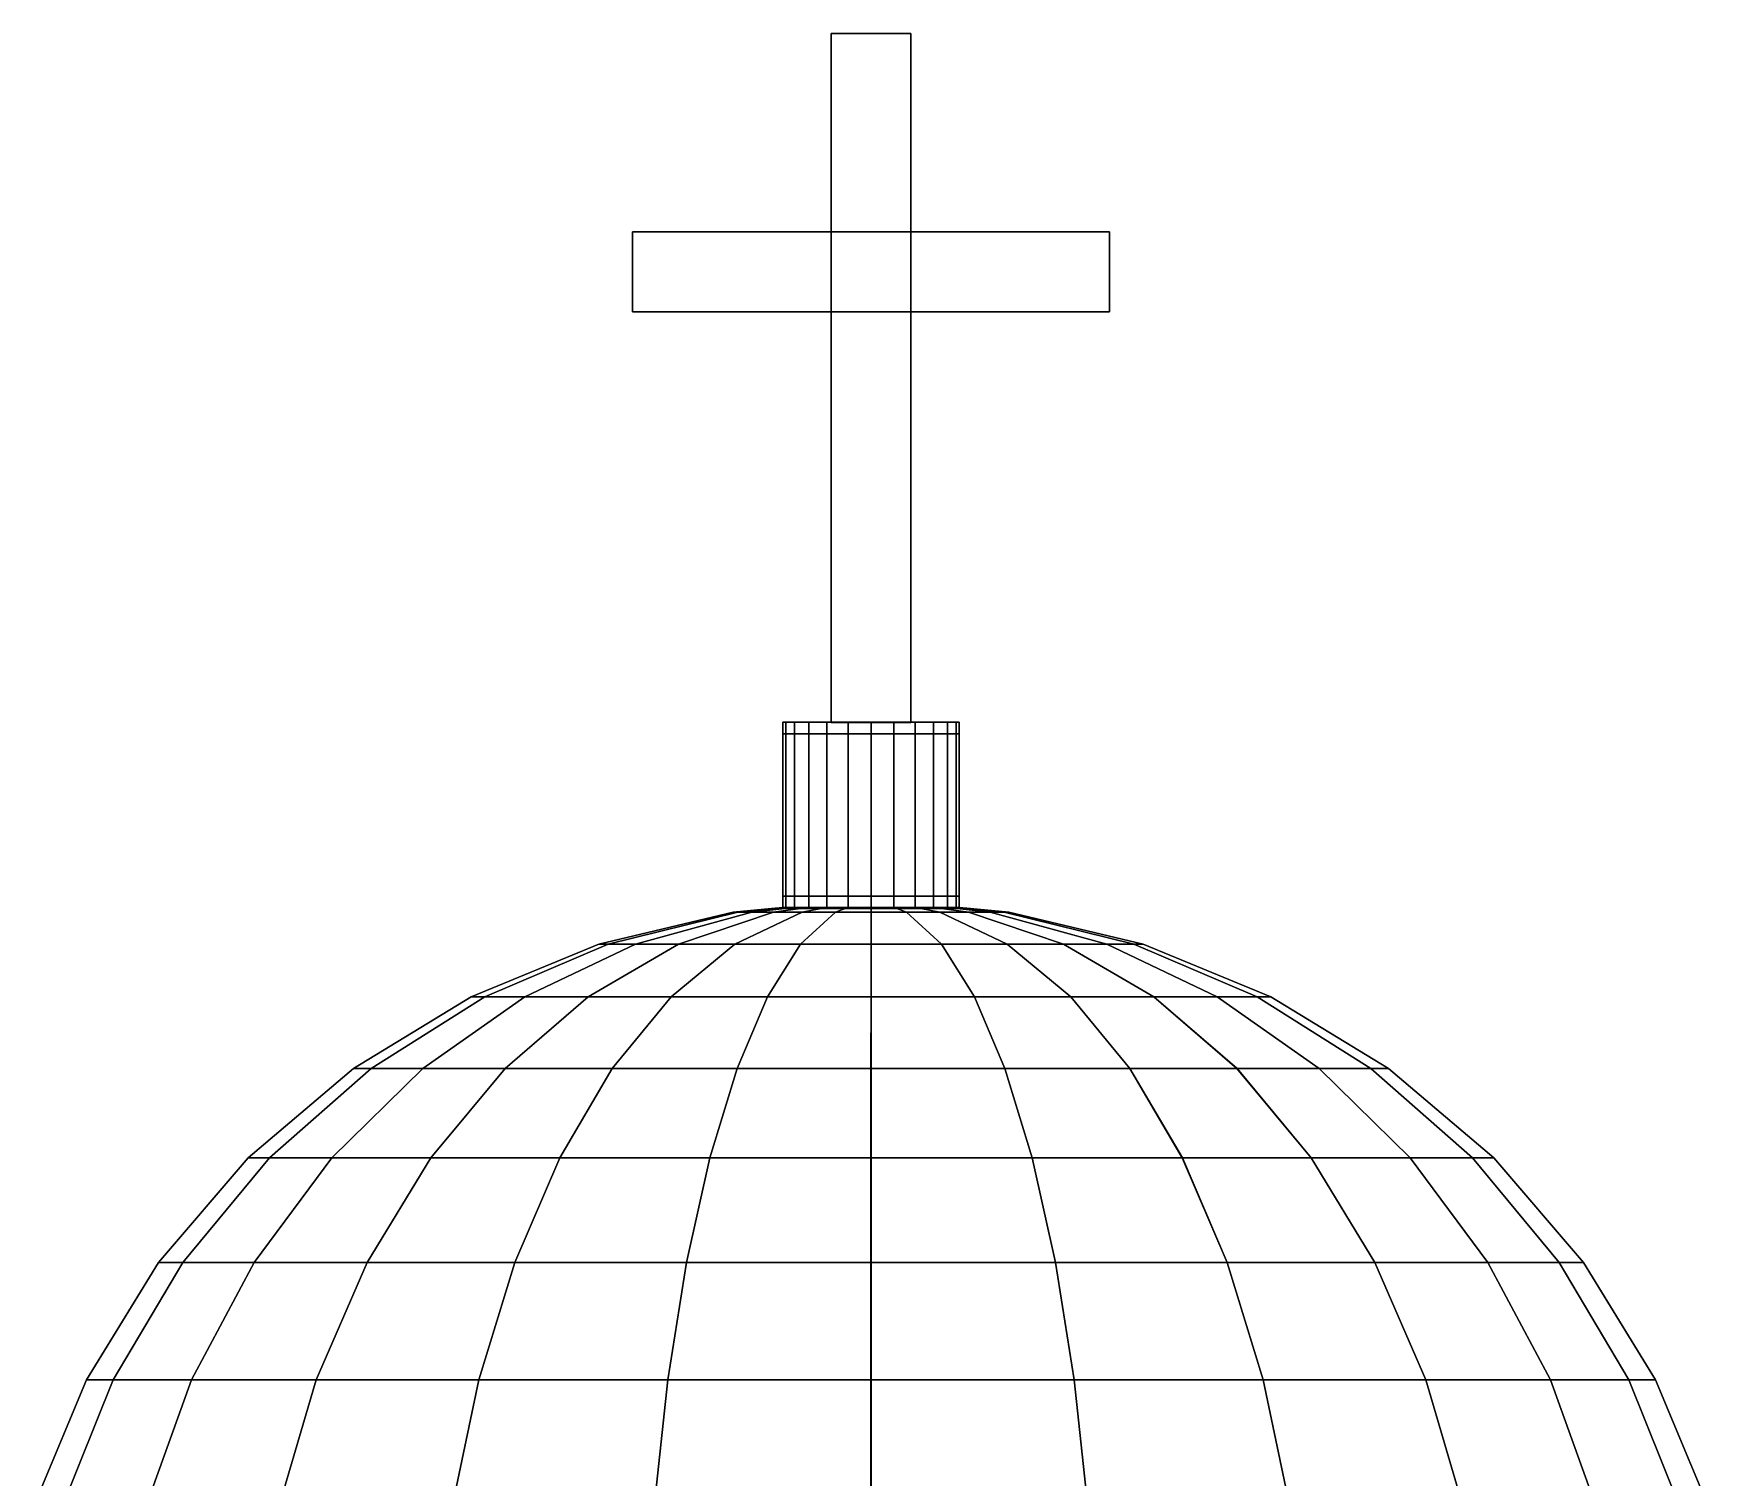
# Model space of a CAD drawing. Header units: metres. Extents: x -14.1 to 14.1, y -13.2 to 13.2.
# Drawn here: x -11.317 to -8, y 10.354 to 13.215 of the extents above; entities that cross this region are included whole.
import ezdxf

# ---------------------------------------------------------------- set-up
doc = ezdxf.new("R2010")
doc.units = ezdxf.units.M

msp = doc.modelspace()

# ---------------------------------------------------------------- linework, layer by layer
at = {"layer": 'cross', "color": 2}
for points in [[(-9.57928, 12.8215, 15.569), (-9.57928, 13.2146, 15.569), (-9.73766, 13.2146, 15.569), (-9.73766, 12.8215, 15.569)], [(-9.57928, 13.2146, 15.569), (-9.57928, 13.2146, 15.4106), (-9.73766, 13.2146, 15.4106), (-9.73766, 13.2146, 15.569)], [(-9.73766, 12.8215, 15.4106), (-9.73766, 13.2146, 15.4106), (-9.57928, 13.2146, 15.4106), (-9.57928, 12.8215, 15.4106)], [(-9.73766, 12.8215, 15.569), (-9.73766, 13.2146, 15.569), (-9.73766, 13.2146, 15.4106), (-9.73766, 12.8215, 15.4106)], [(-9.57928, 12.8215, 15.4106), (-9.57928, 13.2146, 15.4106), (-9.57928, 13.2146, 15.569), (-9.57928, 12.8215, 15.569)], [(-9.73766, 12.8215, 15.4106), (-10.1307, 12.8215, 15.4106), (-10.1307, 12.8215, 15.569), (-9.73766, 12.8215, 15.569)], [(-9.73766, 12.8215, 15.569), (-10.1307, 12.8215, 15.569), (-10.1307, 12.6631, 15.569), (-9.73766, 12.6631, 15.569)], [(-9.73766, 12.6631, 15.4106), (-10.1307, 12.6631, 15.4106), (-10.1307, 12.8215, 15.4106), (-9.73766, 12.8215, 15.4106)], [(-10.1307, 12.6631, 15.569), (-10.1307, 12.8215, 15.569), (-10.1307, 12.8215, 15.4106), (-10.1307, 12.6631, 15.4106)], [(-9.57928, 12.6631, 15.569), (-9.57928, 12.8215, 15.569), (-9.73766, 12.8215, 15.569), (-9.73766, 12.6631, 15.569)], [(-9.73766, 12.6631, 15.4106), (-9.73766, 12.8215, 15.4106), (-9.57928, 12.8215, 15.4106), (-9.57928, 12.6631, 15.4106)], [(-9.57928, 12.6631, 15.569), (-9.18621, 12.6631, 15.569), (-9.18621, 12.8215, 15.569), (-9.57928, 12.8215, 15.569)], [(-9.57928, 12.8215, 15.569), (-9.18621, 12.8215, 15.569), (-9.18621, 12.8215, 15.4106), (-9.57928, 12.8215, 15.4106)], [(-9.57928, 12.8215, 15.4106), (-9.18621, 12.8215, 15.4106), (-9.18621, 12.6631, 15.4106), (-9.57928, 12.6631, 15.4106)], [(-9.18621, 12.6631, 15.4106), (-9.18621, 12.8215, 15.4106), (-9.18621, 12.8215, 15.569), (-9.18621, 12.6631, 15.569)], [(-9.73766, 12.6631, 15.569), (-10.1307, 12.6631, 15.569), (-10.1307, 12.6631, 15.4106), (-9.73766, 12.6631, 15.4106)], [(-9.73766, 11.8498, 15.4106), (-9.73766, 11.8498, 15.569), (-9.73766, 12.6631, 15.569), (-9.73766, 12.6631, 15.4106)], [(-9.73766, 11.8498, 15.569), (-9.57928, 11.8498, 15.569), (-9.57928, 12.6631, 15.569), (-9.73766, 12.6631, 15.569)], [(-9.57928, 11.8498, 15.4106), (-9.73766, 11.8498, 15.4106), (-9.73766, 12.6631, 15.4106), (-9.57928, 12.6631, 15.4106)], [(-9.57928, 11.8498, 15.569), (-9.57928, 11.8498, 15.4106), (-9.57928, 12.6631, 15.4106), (-9.57928, 12.6631, 15.569)], [(-9.57928, 12.6631, 15.4106), (-9.18621, 12.6631, 15.4106), (-9.18621, 12.6631, 15.569), (-9.57928, 12.6631, 15.569)], [(-9.73766, 11.8498, 15.4106), (-9.57928, 11.8498, 15.4106), (-9.57928, 11.8498, 15.569), (-9.73766, 11.8498, 15.569)]]:
    msp.add_3dface(points, dxfattribs=at)
at = {"layer": 'towertop', "color": 32}
for points in [[(-9.83309, 11.85, 15.4898), (-9.82714, 11.85, 15.535), (-9.80535, 11.85, 15.5291), (-9.81054, 11.85, 15.4898)], [(-9.82714, 11.85, 15.4446), (-9.83309, 11.85, 15.4898), (-9.81054, 11.85, 15.4898), (-9.80536, 11.85, 15.4504)], [(-9.82714, 11.8274, 15.4446), (-9.83309, 11.8274, 15.4898), (-9.83309, 11.85, 15.4898), (-9.82714, 11.85, 15.4446)], [(-9.83309, 11.8274, 15.4898), (-9.82714, 11.8274, 15.535), (-9.82714, 11.85, 15.535), (-9.83309, 11.85, 15.4898)], [(-9.82714, 11.85, 15.535), (-9.80969, 11.85, 15.5771), (-9.79016, 11.85, 15.5658), (-9.80535, 11.85, 15.5291)], [(-9.8097, 11.85, 15.4025), (-9.82714, 11.85, 15.4446), (-9.80536, 11.85, 15.4504), (-9.79016, 11.85, 15.4138)], [(-9.8097, 11.8274, 15.4025), (-9.82714, 11.8274, 15.4446), (-9.82714, 11.85, 15.4446), (-9.8097, 11.85, 15.4025)], [(-9.82714, 11.8274, 15.535), (-9.80969, 11.8274, 15.5771), (-9.80969, 11.85, 15.5771), (-9.82714, 11.85, 15.535)], [(-9.80535, 11.85, 15.5291), (-9.65847, 11.85, 15.4898), (-9.81054, 11.85, 15.4898)], [(-9.81054, 11.85, 15.4898), (-9.65847, 11.85, 15.4898), (-9.80536, 11.85, 15.4504)], [(-9.78195, 11.85, 15.3663), (-9.8097, 11.85, 15.4025), (-9.79016, 11.85, 15.4138), (-9.766, 11.85, 15.3823)], [(-9.78195, 11.8274, 15.3663), (-9.8097, 11.8274, 15.4025), (-9.8097, 11.85, 15.4025), (-9.78195, 11.85, 15.3663)], [(-9.80969, 11.8274, 15.5771), (-9.78194, 11.8274, 15.6133), (-9.78194, 11.85, 15.6133), (-9.80969, 11.85, 15.5771)], [(-9.80969, 11.85, 15.5771), (-9.78194, 11.85, 15.6133), (-9.76599, 11.85, 15.5973), (-9.79016, 11.85, 15.5658)], [(-9.80536, 11.85, 15.4504), (-9.65847, 11.85, 15.4898), (-9.79016, 11.85, 15.4138)], [(-9.79016, 11.85, 15.5658), (-9.65847, 11.85, 15.4898), (-9.80535, 11.85, 15.5291)], [(-9.76599, 11.85, 15.5973), (-9.65847, 11.85, 15.4898), (-9.79016, 11.85, 15.5658)], [(-9.79016, 11.85, 15.4138), (-9.65847, 11.85, 15.4898), (-9.766, 11.85, 15.3823)], [(-9.74578, 11.85, 15.3386), (-9.78195, 11.85, 15.3663), (-9.766, 11.85, 15.3823), (-9.73451, 11.85, 15.3581)], [(-9.74578, 11.8274, 15.3386), (-9.78195, 11.8274, 15.3663), (-9.78195, 11.85, 15.3663), (-9.74578, 11.85, 15.3386)], [(-9.78194, 11.8274, 15.6133), (-9.74578, 11.8274, 15.641), (-9.74578, 11.85, 15.641), (-9.78194, 11.85, 15.6133)], [(-9.78194, 11.85, 15.6133), (-9.74578, 11.85, 15.641), (-9.7345, 11.85, 15.6215), (-9.76599, 11.85, 15.5973)], [(-9.766, 11.85, 15.3823), (-9.65847, 11.85, 15.4898), (-9.73451, 11.85, 15.3581)], [(-9.7345, 11.85, 15.6215), (-9.65847, 11.85, 15.4898), (-9.76599, 11.85, 15.5973)], [(-9.70367, 11.8274, 15.3211), (-9.74578, 11.8274, 15.3386), (-9.74578, 11.85, 15.3386), (-9.70367, 11.85, 15.3211)], [(-9.70367, 11.85, 15.3211), (-9.74578, 11.85, 15.3386), (-9.73451, 11.85, 15.3581), (-9.69783, 11.85, 15.3429)], [(-9.74578, 11.8274, 15.641), (-9.70366, 11.8274, 15.6585), (-9.70366, 11.85, 15.6585), (-9.74578, 11.85, 15.641)], [(-9.74578, 11.85, 15.641), (-9.70366, 11.85, 15.6585), (-9.69782, 11.85, 15.6367), (-9.7345, 11.85, 15.6215)], [(-9.73451, 11.85, 15.3581), (-9.65847, 11.85, 15.4898), (-9.69783, 11.85, 15.3429)], [(-9.69782, 11.85, 15.6367), (-9.65847, 11.85, 15.4898), (-9.7345, 11.85, 15.6215)], [(-9.65847, 11.85, 15.3152), (-9.70367, 11.85, 15.3211), (-9.69783, 11.85, 15.3429), (-9.65847, 11.85, 15.3377)], [(-9.65847, 11.8274, 15.3152), (-9.70367, 11.8274, 15.3211), (-9.70367, 11.85, 15.3211), (-9.65847, 11.85, 15.3152)], [(-9.70366, 11.8274, 15.6585), (-9.65847, 11.8274, 15.6644), (-9.65847, 11.85, 15.6644), (-9.70366, 11.85, 15.6585)], [(-9.70366, 11.85, 15.6585), (-9.65847, 11.85, 15.6644), (-9.65847, 11.85, 15.6419), (-9.69782, 11.85, 15.6367)], [(-9.69783, 11.85, 15.3429), (-9.65847, 11.85, 15.4898), (-9.65847, 11.85, 15.3377)], [(-9.65847, 11.85, 15.6419), (-9.65847, 11.85, 15.4898), (-9.69782, 11.85, 15.6367)], [(-9.61328, 11.8274, 15.3211), (-9.65847, 11.8274, 15.3152), (-9.65847, 11.85, 15.3152), (-9.61328, 11.85, 15.3211)], [(-9.61328, 11.85, 15.3211), (-9.65847, 11.85, 15.3152), (-9.65847, 11.85, 15.3377), (-9.61912, 11.85, 15.3429)], [(-9.65847, 11.85, 15.3377), (-9.65847, 11.85, 15.4898), (-9.61912, 11.85, 15.3429)], [(-9.61912, 11.85, 15.3429), (-9.65847, 11.85, 15.4898), (-9.58244, 11.85, 15.3581)], [(-9.55094, 11.85, 15.5973), (-9.65847, 11.85, 15.4898), (-9.58243, 11.85, 15.6215)], [(-9.52678, 11.85, 15.5658), (-9.65847, 11.85, 15.4898), (-9.55094, 11.85, 15.5973)], [(-9.51159, 11.85, 15.5291), (-9.65847, 11.85, 15.4898), (-9.52678, 11.85, 15.5658)], [(-9.5064, 11.85, 15.4898), (-9.65847, 11.85, 15.4898), (-9.51159, 11.85, 15.5291)], [(-9.51159, 11.85, 15.4504), (-9.65847, 11.85, 15.4898), (-9.5064, 11.85, 15.4898)], [(-9.52678, 11.85, 15.4137), (-9.65847, 11.85, 15.4898), (-9.51159, 11.85, 15.4504)], [(-9.55095, 11.85, 15.3823), (-9.65847, 11.85, 15.4898), (-9.52678, 11.85, 15.4137)], [(-9.65847, 11.8274, 15.6644), (-9.61327, 11.8274, 15.6585), (-9.61327, 11.85, 15.6585), (-9.65847, 11.85, 15.6644)], [(-9.65847, 11.85, 15.6644), (-9.61327, 11.85, 15.6585), (-9.61911, 11.85, 15.6367), (-9.65847, 11.85, 15.6419)], [(-9.61911, 11.85, 15.6367), (-9.65847, 11.85, 15.4898), (-9.65847, 11.85, 15.6419)], [(-9.58243, 11.85, 15.6215), (-9.65847, 11.85, 15.4898), (-9.61911, 11.85, 15.6367)], [(-9.58244, 11.85, 15.3581), (-9.65847, 11.85, 15.4898), (-9.55095, 11.85, 15.3823)], [(-9.57116, 11.85, 15.3386), (-9.61328, 11.85, 15.3211), (-9.61912, 11.85, 15.3429), (-9.58244, 11.85, 15.3581)], [(-9.61327, 11.85, 15.6585), (-9.57116, 11.85, 15.641), (-9.58243, 11.85, 15.6215), (-9.61911, 11.85, 15.6367)], [(-9.57116, 11.8274, 15.3386), (-9.61328, 11.8274, 15.3211), (-9.61328, 11.85, 15.3211), (-9.57116, 11.85, 15.3386)], [(-9.61327, 11.8274, 15.6585), (-9.57116, 11.8274, 15.641), (-9.57116, 11.85, 15.641), (-9.61327, 11.85, 15.6585)], [(-9.535, 11.85, 15.3663), (-9.57116, 11.85, 15.3386), (-9.58244, 11.85, 15.3581), (-9.55095, 11.85, 15.3823)], [(-9.57116, 11.85, 15.641), (-9.53499, 11.85, 15.6133), (-9.55094, 11.85, 15.5973), (-9.58243, 11.85, 15.6215)], [(-9.57116, 11.8274, 15.641), (-9.53499, 11.8274, 15.6133), (-9.53499, 11.85, 15.6133), (-9.57116, 11.85, 15.641)], [(-9.535, 11.8274, 15.3663), (-9.57116, 11.8274, 15.3386), (-9.57116, 11.85, 15.3386), (-9.535, 11.85, 15.3663)], [(-9.50725, 11.85, 15.4025), (-9.535, 11.85, 15.3663), (-9.55095, 11.85, 15.3823), (-9.52678, 11.85, 15.4137)], [(-9.53499, 11.85, 15.6133), (-9.50724, 11.85, 15.5771), (-9.52678, 11.85, 15.5658), (-9.55094, 11.85, 15.5973)], [(-9.50725, 11.8274, 15.4025), (-9.535, 11.8274, 15.3663), (-9.535, 11.85, 15.3663), (-9.50725, 11.85, 15.4025)], [(-9.53499, 11.8274, 15.6133), (-9.50724, 11.8274, 15.5771), (-9.50724, 11.85, 15.5771), (-9.53499, 11.85, 15.6133)], [(-9.4898, 11.85, 15.4446), (-9.50725, 11.85, 15.4025), (-9.52678, 11.85, 15.4137), (-9.51159, 11.85, 15.4504)], [(-9.50724, 11.85, 15.5771), (-9.4898, 11.85, 15.535), (-9.51159, 11.85, 15.5291), (-9.52678, 11.85, 15.5658)], [(-9.48385, 11.85, 15.4898), (-9.4898, 11.85, 15.4446), (-9.51159, 11.85, 15.4504), (-9.5064, 11.85, 15.4898)], [(-9.4898, 11.85, 15.535), (-9.48385, 11.85, 15.4898), (-9.5064, 11.85, 15.4898), (-9.51159, 11.85, 15.5291)], [(-9.4898, 11.8274, 15.4446), (-9.50725, 11.8274, 15.4025), (-9.50725, 11.85, 15.4025), (-9.4898, 11.85, 15.4446)], [(-9.50724, 11.8274, 15.5771), (-9.4898, 11.8274, 15.535), (-9.4898, 11.85, 15.535), (-9.50724, 11.85, 15.5771)], [(-9.48385, 11.8274, 15.4898), (-9.4898, 11.8274, 15.4446), (-9.4898, 11.85, 15.4446), (-9.48385, 11.85, 15.4898)], [(-9.4898, 11.8274, 15.535), (-9.48385, 11.8274, 15.4898), (-9.48385, 11.85, 15.4898), (-9.4898, 11.85, 15.535)], [(-9.83309, 11.5055, 15.4898), (-9.83309, 11.8274, 15.4898), (-9.82714, 11.8274, 15.4446), (-9.82714, 11.5055, 15.4446)], [(-9.82714, 11.5055, 15.535), (-9.82714, 11.8274, 15.535), (-9.83309, 11.8274, 15.4898), (-9.83309, 11.5055, 15.4898)], [(-9.82714, 11.5055, 15.4446), (-9.82714, 11.8274, 15.4446), (-9.8097, 11.8274, 15.4025), (-9.8097, 11.5055, 15.4025)], [(-9.80969, 11.5055, 15.5771), (-9.80969, 11.8274, 15.5771), (-9.82714, 11.8274, 15.535), (-9.82714, 11.5055, 15.535)], [(-9.8097, 11.5055, 15.4025), (-9.8097, 11.8274, 15.4025), (-9.78195, 11.8274, 15.3663), (-9.78195, 11.5055, 15.3663)], [(-9.78194, 11.5055, 15.6133), (-9.78194, 11.8274, 15.6133), (-9.80969, 11.8274, 15.5771), (-9.80969, 11.5055, 15.5771)], [(-9.78195, 11.5055, 15.3663), (-9.78195, 11.8274, 15.3663), (-9.74578, 11.8274, 15.3386), (-9.74578, 11.5055, 15.3386)], [(-9.74578, 11.5055, 15.641), (-9.74578, 11.8274, 15.641), (-9.78194, 11.8274, 15.6133), (-9.78194, 11.5055, 15.6133)], [(-9.74578, 11.5055, 15.3386), (-9.74578, 11.8274, 15.3386), (-9.70367, 11.8274, 15.3211), (-9.70367, 11.5055, 15.3211)], [(-9.70366, 11.5055, 15.6585), (-9.70366, 11.8274, 15.6585), (-9.74578, 11.8274, 15.641), (-9.74578, 11.5055, 15.641)], [(-9.70367, 11.5055, 15.3211), (-9.70367, 11.8274, 15.3211), (-9.65847, 11.8274, 15.3152), (-9.65847, 11.5055, 15.3152)], [(-9.65847, 11.5055, 15.6644), (-9.65847, 11.8274, 15.6644), (-9.70366, 11.8274, 15.6585), (-9.70366, 11.5055, 15.6585)], [(-9.65847, 11.5055, 15.3152), (-9.65847, 11.8274, 15.3152), (-9.61328, 11.8274, 15.3211), (-9.61328, 11.5055, 15.3211)], [(-9.61327, 11.5055, 15.6585), (-9.61327, 11.8274, 15.6585), (-9.65847, 11.8274, 15.6644), (-9.65847, 11.5055, 15.6644)], [(-9.61328, 11.5055, 15.3211), (-9.61328, 11.8274, 15.3211), (-9.57116, 11.8274, 15.3386), (-9.57116, 11.5055, 15.3386)], [(-9.57116, 11.5055, 15.641), (-9.57116, 11.8274, 15.641), (-9.61327, 11.8274, 15.6585), (-9.61327, 11.5055, 15.6585)], [(-9.53499, 11.5055, 15.6133), (-9.53499, 11.8274, 15.6133), (-9.57116, 11.8274, 15.641), (-9.57116, 11.5055, 15.641)], [(-9.57116, 11.5055, 15.3386), (-9.57116, 11.8274, 15.3386), (-9.535, 11.8274, 15.3663), (-9.535, 11.5055, 15.3663)], [(-9.535, 11.5055, 15.3663), (-9.535, 11.8274, 15.3663), (-9.50725, 11.8274, 15.4025), (-9.50725, 11.5055, 15.4025)], [(-9.50724, 11.5055, 15.5771), (-9.50724, 11.8274, 15.5771), (-9.53499, 11.8274, 15.6133), (-9.53499, 11.5055, 15.6133)], [(-9.50725, 11.5055, 15.4025), (-9.50725, 11.8274, 15.4025), (-9.4898, 11.8274, 15.4446), (-9.4898, 11.5055, 15.4446)], [(-9.4898, 11.5055, 15.535), (-9.4898, 11.8274, 15.535), (-9.50724, 11.8274, 15.5771), (-9.50724, 11.5055, 15.5771)], [(-9.4898, 11.5055, 15.4446), (-9.4898, 11.8274, 15.4446), (-9.48385, 11.8274, 15.4898), (-9.48385, 11.5055, 15.4898)], [(-9.48385, 11.5055, 15.4898), (-9.48385, 11.8274, 15.4898), (-9.4898, 11.8274, 15.535), (-9.4898, 11.5055, 15.535)], [(-9.93132, 11.4741, 15.4898), (-9.85555, 11.4809, 15.4898), (-9.84884, 11.4809, 15.4388), (-9.92202, 11.4741, 15.4192)], [(-9.92202, 11.4741, 15.5604), (-9.84884, 11.4809, 15.5408), (-9.85555, 11.4809, 15.4898), (-9.93132, 11.4741, 15.4898)], [(-9.92202, 11.4741, 15.4192), (-9.84884, 11.4809, 15.4388), (-9.82915, 11.4809, 15.3912), (-9.89477, 11.4741, 15.3534)], [(-9.89476, 11.4741, 15.6262), (-9.82915, 11.4809, 15.5883), (-9.84884, 11.4809, 15.5408), (-9.92202, 11.4741, 15.5604)], [(-9.89477, 11.4741, 15.3534), (-9.82915, 11.4809, 15.3912), (-9.79783, 11.4809, 15.3504), (-9.85141, 11.4741, 15.2969)], [(-9.8514, 11.4741, 15.6827), (-9.79783, 11.4809, 15.6291), (-9.82915, 11.4809, 15.5883), (-9.89476, 11.4741, 15.6262)], [(-9.84884, 11.4809, 15.4388), (-9.85555, 11.4809, 15.4898), (-9.83309, 11.4829, 15.4898), (-9.82714, 11.4829, 15.4446)], [(-9.85555, 11.4809, 15.4898), (-9.84884, 11.4809, 15.5408), (-9.82714, 11.4829, 15.535), (-9.83309, 11.4829, 15.4898)], [(-9.85141, 11.4741, 15.2969), (-9.79783, 11.4809, 15.3504), (-9.75702, 11.4809, 15.3191), (-9.7949, 11.4741, 15.2535)], [(-9.79489, 11.4741, 15.7261), (-9.75701, 11.4809, 15.6605), (-9.79783, 11.4809, 15.6291), (-9.8514, 11.4741, 15.6827)], [(-9.82915, 11.4809, 15.3912), (-9.84884, 11.4809, 15.4388), (-9.82714, 11.4829, 15.4446), (-9.8097, 11.4829, 15.4025)], [(-9.84884, 11.4809, 15.5408), (-9.82915, 11.4809, 15.5883), (-9.80969, 11.4829, 15.5771), (-9.82714, 11.4829, 15.535)], [(-9.82714, 11.4829, 15.4446), (-9.83309, 11.4829, 15.4898), (-9.83309, 11.5055, 15.4898), (-9.82714, 11.5055, 15.4446)], [(-9.83309, 11.4829, 15.4898), (-9.82714, 11.4829, 15.535), (-9.82714, 11.5055, 15.535), (-9.83309, 11.5055, 15.4898)], [(-9.82915, 11.4809, 15.5883), (-9.79783, 11.4809, 15.6291), (-9.78194, 11.4829, 15.6133), (-9.80969, 11.4829, 15.5771)], [(-9.79783, 11.4809, 15.3504), (-9.82915, 11.4809, 15.3912), (-9.8097, 11.4829, 15.4025), (-9.78195, 11.4829, 15.3663)], [(-9.8097, 11.4829, 15.4025), (-9.82714, 11.4829, 15.4446), (-9.82714, 11.5055, 15.4446), (-9.8097, 11.5055, 15.4025)], [(-9.82714, 11.4829, 15.535), (-9.80969, 11.4829, 15.5771), (-9.80969, 11.5055, 15.5771), (-9.82714, 11.5055, 15.535)], [(-9.78195, 11.4829, 15.3663), (-9.8097, 11.4829, 15.4025), (-9.8097, 11.5055, 15.4025), (-9.78195, 11.5055, 15.3663)], [(-9.80969, 11.4829, 15.5771), (-9.78194, 11.4829, 15.6133), (-9.78194, 11.5055, 15.6133), (-9.80969, 11.5055, 15.5771)], [(-9.75702, 11.4809, 15.3191), (-9.79783, 11.4809, 15.3504), (-9.78195, 11.4829, 15.3663), (-9.74578, 11.4829, 15.3386)], [(-9.79783, 11.4809, 15.6291), (-9.75701, 11.4809, 15.6605), (-9.74578, 11.4829, 15.641), (-9.78194, 11.4829, 15.6133)], [(-9.7949, 11.4741, 15.2535), (-9.75702, 11.4809, 15.3191), (-9.70948, 11.4809, 15.2994), (-9.7291, 11.4741, 15.2262)], [(-9.72908, 11.4741, 15.7533), (-9.70947, 11.4809, 15.6802), (-9.75701, 11.4809, 15.6605), (-9.79489, 11.4741, 15.7261)], [(-9.74578, 11.4829, 15.3386), (-9.78195, 11.4829, 15.3663), (-9.78195, 11.5055, 15.3663), (-9.74578, 11.5055, 15.3386)], [(-9.78194, 11.4829, 15.6133), (-9.74578, 11.4829, 15.641), (-9.74578, 11.5055, 15.641), (-9.78194, 11.5055, 15.6133)], [(-9.70948, 11.4809, 15.2994), (-9.75702, 11.4809, 15.3191), (-9.74578, 11.4829, 15.3386), (-9.70367, 11.4829, 15.3211)], [(-9.75701, 11.4809, 15.6605), (-9.70947, 11.4809, 15.6802), (-9.70366, 11.4829, 15.6585), (-9.74578, 11.4829, 15.641)], [(-9.70367, 11.4829, 15.3211), (-9.74578, 11.4829, 15.3386), (-9.74578, 11.5055, 15.3386), (-9.70367, 11.5055, 15.3211)], [(-9.74578, 11.4829, 15.641), (-9.70366, 11.4829, 15.6585), (-9.70366, 11.5055, 15.6585), (-9.74578, 11.5055, 15.641)], [(-9.7291, 11.4741, 15.2262), (-9.70948, 11.4809, 15.2994), (-9.65848, 11.4809, 15.2927), (-9.65848, 11.4741, 15.2169)], [(-9.65846, 11.4741, 15.7626), (-9.65846, 11.4809, 15.6869), (-9.70947, 11.4809, 15.6802), (-9.72908, 11.4741, 15.7533)], [(-9.65848, 11.4809, 15.2927), (-9.70948, 11.4809, 15.2994), (-9.70367, 11.4829, 15.3211), (-9.65847, 11.4829, 15.3152)], [(-9.70947, 11.4809, 15.6802), (-9.65846, 11.4809, 15.6869), (-9.65847, 11.4829, 15.6644), (-9.70366, 11.4829, 15.6585)], [(-9.65847, 11.4829, 15.3152), (-9.70367, 11.4829, 15.3211), (-9.70367, 11.5055, 15.3211), (-9.65847, 11.5055, 15.3152)], [(-9.70366, 11.4829, 15.6585), (-9.65847, 11.4829, 15.6644), (-9.65847, 11.5055, 15.6644), (-9.70366, 11.5055, 15.6585)], [(-9.60747, 11.4809, 15.2994), (-9.65848, 11.4809, 15.2927), (-9.65847, 11.4829, 15.3152), (-9.61328, 11.4829, 15.3211)], [(-9.65848, 11.4741, 15.2169), (-9.65848, 11.4809, 15.2927), (-9.60747, 11.4809, 15.2994), (-9.58786, 11.4741, 15.2262)], [(-9.61328, 11.4829, 15.3211), (-9.65847, 11.4829, 15.3152), (-9.65847, 11.5055, 15.3152), (-9.61328, 11.5055, 15.3211)], [(-9.65847, 11.4829, 15.6644), (-9.61327, 11.4829, 15.6585), (-9.61327, 11.5055, 15.6585), (-9.65847, 11.5055, 15.6644)], [(-9.65846, 11.4809, 15.6869), (-9.60746, 11.4809, 15.6802), (-9.61327, 11.4829, 15.6585), (-9.65847, 11.4829, 15.6644)], [(-9.58785, 11.4741, 15.7533), (-9.60746, 11.4809, 15.6802), (-9.65846, 11.4809, 15.6869), (-9.65846, 11.4741, 15.7626)], [(-9.57116, 11.4829, 15.3386), (-9.61328, 11.4829, 15.3211), (-9.61328, 11.5055, 15.3211), (-9.57116, 11.5055, 15.3386)], [(-9.55993, 11.4809, 15.3191), (-9.60747, 11.4809, 15.2994), (-9.61328, 11.4829, 15.3211), (-9.57116, 11.4829, 15.3386)], [(-9.61327, 11.4829, 15.6585), (-9.57116, 11.4829, 15.641), (-9.57116, 11.5055, 15.641), (-9.61327, 11.5055, 15.6585)], [(-9.60746, 11.4809, 15.6802), (-9.55992, 11.4809, 15.6605), (-9.57116, 11.4829, 15.641), (-9.61327, 11.4829, 15.6585)], [(-9.58786, 11.4741, 15.2262), (-9.60747, 11.4809, 15.2994), (-9.55993, 11.4809, 15.3191), (-9.52205, 11.4741, 15.2535)], [(-9.52204, 11.4741, 15.7261), (-9.55992, 11.4809, 15.6605), (-9.60746, 11.4809, 15.6802), (-9.58785, 11.4741, 15.7533)], [(-9.57116, 11.4829, 15.641), (-9.53499, 11.4829, 15.6133), (-9.53499, 11.5055, 15.6133), (-9.57116, 11.5055, 15.641)], [(-9.535, 11.4829, 15.3663), (-9.57116, 11.4829, 15.3386), (-9.57116, 11.5055, 15.3386), (-9.535, 11.5055, 15.3663)], [(-9.55992, 11.4809, 15.6605), (-9.51911, 11.4809, 15.6291), (-9.53499, 11.4829, 15.6133), (-9.57116, 11.4829, 15.641)], [(-9.51911, 11.4809, 15.3504), (-9.55993, 11.4809, 15.3191), (-9.57116, 11.4829, 15.3386), (-9.535, 11.4829, 15.3663)], [(-9.52205, 11.4741, 15.2535), (-9.55993, 11.4809, 15.3191), (-9.51911, 11.4809, 15.3504), (-9.46554, 11.4741, 15.2968)], [(-9.46553, 11.4741, 15.6827), (-9.51911, 11.4809, 15.6291), (-9.55992, 11.4809, 15.6605), (-9.52204, 11.4741, 15.7261)], [(-9.50725, 11.4829, 15.4025), (-9.535, 11.4829, 15.3663), (-9.535, 11.5055, 15.3663), (-9.50725, 11.5055, 15.4025)], [(-9.48779, 11.4809, 15.3912), (-9.51911, 11.4809, 15.3504), (-9.535, 11.4829, 15.3663), (-9.50725, 11.4829, 15.4025)], [(-9.53499, 11.4829, 15.6133), (-9.50724, 11.4829, 15.5771), (-9.50724, 11.5055, 15.5771), (-9.53499, 11.5055, 15.6133)], [(-9.51911, 11.4809, 15.6291), (-9.48779, 11.4809, 15.5883), (-9.50724, 11.4829, 15.5771), (-9.53499, 11.4829, 15.6133)], [(-9.46554, 11.4741, 15.2968), (-9.51911, 11.4809, 15.3504), (-9.48779, 11.4809, 15.3912), (-9.42218, 11.4741, 15.3534)], [(-9.42217, 11.4741, 15.6262), (-9.48779, 11.4809, 15.5883), (-9.51911, 11.4809, 15.6291), (-9.46553, 11.4741, 15.6827)], [(-9.4898, 11.4829, 15.4446), (-9.50725, 11.4829, 15.4025), (-9.50725, 11.5055, 15.4025), (-9.4898, 11.5055, 15.4446)], [(-9.4681, 11.4809, 15.4388), (-9.48779, 11.4809, 15.3912), (-9.50725, 11.4829, 15.4025), (-9.4898, 11.4829, 15.4446)], [(-9.50724, 11.4829, 15.5771), (-9.4898, 11.4829, 15.535), (-9.4898, 11.5055, 15.535), (-9.50724, 11.5055, 15.5771)], [(-9.48779, 11.4809, 15.5883), (-9.4681, 11.4809, 15.5408), (-9.4898, 11.4829, 15.535), (-9.50724, 11.4829, 15.5771)], [(-9.48385, 11.4829, 15.4898), (-9.4898, 11.4829, 15.4446), (-9.4898, 11.5055, 15.4446), (-9.48385, 11.5055, 15.4898)], [(-9.4898, 11.4829, 15.535), (-9.48385, 11.4829, 15.4898), (-9.48385, 11.5055, 15.4898), (-9.4898, 11.5055, 15.535)], [(-9.46139, 11.4809, 15.4898), (-9.4681, 11.4809, 15.4388), (-9.4898, 11.4829, 15.4446), (-9.48385, 11.4829, 15.4898)], [(-9.4681, 11.4809, 15.5408), (-9.46139, 11.4809, 15.4898), (-9.48385, 11.4829, 15.4898), (-9.4898, 11.4829, 15.535)], [(-9.42218, 11.4741, 15.3534), (-9.48779, 11.4809, 15.3912), (-9.4681, 11.4809, 15.4388), (-9.39492, 11.4741, 15.4192)], [(-9.39492, 11.4741, 15.5604), (-9.4681, 11.4809, 15.5408), (-9.48779, 11.4809, 15.5883), (-9.42217, 11.4741, 15.6262)], [(-9.39492, 11.4741, 15.4192), (-9.4681, 11.4809, 15.4388), (-9.46139, 11.4809, 15.4898), (-9.38562, 11.4741, 15.4898)], [(-9.38562, 11.4741, 15.4898), (-9.46139, 11.4809, 15.4898), (-9.4681, 11.4809, 15.5408), (-9.39492, 11.4741, 15.5604)], [(-10.1974, 11.4105, 15.4898), (-9.93132, 11.4741, 15.4898), (-9.92202, 11.4741, 15.4192), (-10.1791, 11.4105, 15.3503)], [(-10.1791, 11.4105, 15.6293), (-9.92202, 11.4741, 15.5604), (-9.93132, 11.4741, 15.4898), (-10.1974, 11.4105, 15.4898)], [(-10.1791, 11.4105, 15.3503), (-9.92202, 11.4741, 15.4192), (-9.89477, 11.4741, 15.3534), (-10.1252, 11.4105, 15.2203)], [(-10.1252, 11.4105, 15.7593), (-9.89476, 11.4741, 15.6262), (-9.92202, 11.4741, 15.5604), (-10.1791, 11.4105, 15.6293)], [(-10.1252, 11.4105, 15.2203), (-9.89477, 11.4741, 15.3534), (-9.85141, 11.4741, 15.2969), (-10.0396, 11.4105, 15.1087)], [(-10.0396, 11.4105, 15.8709), (-9.8514, 11.4741, 15.6827), (-9.89476, 11.4741, 15.6262), (-10.1252, 11.4105, 15.7593)], [(-10.0396, 11.4105, 15.1087), (-9.85141, 11.4741, 15.2969), (-9.7949, 11.4741, 15.2535), (-9.92797, 11.4105, 15.023)], [(-9.92795, 11.4105, 15.9566), (-9.79489, 11.4741, 15.7261), (-9.8514, 11.4741, 15.6827), (-10.0396, 11.4105, 15.8709)], [(-9.92797, 11.4105, 15.023), (-9.7949, 11.4741, 15.2535), (-9.7291, 11.4741, 15.2262), (-9.79798, 11.4105, 14.9692)], [(-9.79795, 11.4105, 16.0104), (-9.72908, 11.4741, 15.7533), (-9.79489, 11.4741, 15.7261), (-9.92795, 11.4105, 15.9566)], [(-9.79798, 11.4105, 14.9692), (-9.7291, 11.4741, 15.2262), (-9.65848, 11.4741, 15.2169), (-9.65848, 11.4105, 14.9508)], [(-9.65845, 11.4105, 16.0288), (-9.65846, 11.4741, 15.7626), (-9.72908, 11.4741, 15.7533), (-9.79795, 11.4105, 16.0104)], [(-9.65848, 11.4105, 14.9508), (-9.65848, 11.4741, 15.2169), (-9.58786, 11.4741, 15.2262), (-9.51899, 11.4105, 14.9692)], [(-9.51896, 11.4105, 16.0104), (-9.58785, 11.4741, 15.7533), (-9.65846, 11.4741, 15.7626), (-9.65845, 11.4105, 16.0288)], [(-9.51899, 11.4105, 14.9692), (-9.58786, 11.4741, 15.2262), (-9.52205, 11.4741, 15.2535), (-9.389, 11.4105, 15.023)], [(-9.38897, 11.4105, 15.9565), (-9.52204, 11.4741, 15.7261), (-9.58785, 11.4741, 15.7533), (-9.51896, 11.4105, 16.0104)], [(-9.389, 11.4105, 15.023), (-9.52205, 11.4741, 15.2535), (-9.46554, 11.4741, 15.2968), (-9.27737, 11.4105, 15.1087)], [(-9.27735, 11.4105, 15.8709), (-9.46553, 11.4741, 15.6827), (-9.52204, 11.4741, 15.7261), (-9.38897, 11.4105, 15.9565)], [(-9.27737, 11.4105, 15.1087), (-9.46554, 11.4741, 15.2968), (-9.42218, 11.4741, 15.3534), (-9.19171, 11.4105, 15.2203)], [(-9.1917, 11.4105, 15.7593), (-9.42217, 11.4741, 15.6262), (-9.46553, 11.4741, 15.6827), (-9.27735, 11.4105, 15.8709)], [(-9.19171, 11.4105, 15.2203), (-9.42218, 11.4741, 15.3534), (-9.39492, 11.4741, 15.4192), (-9.13786, 11.4105, 15.3503)], [(-9.13786, 11.4105, 15.6293), (-9.39492, 11.4741, 15.5604), (-9.42217, 11.4741, 15.6262), (-9.1917, 11.4105, 15.7593)], [(-9.1195, 11.4105, 15.4898), (-9.38562, 11.4741, 15.4898), (-9.39492, 11.4741, 15.5604), (-9.13786, 11.4105, 15.6293)], [(-9.13786, 11.4105, 15.3503), (-9.39492, 11.4741, 15.4192), (-9.38562, 11.4741, 15.4898), (-9.1195, 11.4105, 15.4898)], [(-10.4233, 11.3062, 15.6947), (-10.1791, 11.4105, 15.6293), (-10.1974, 11.4105, 15.4898), (-10.4503, 11.3062, 15.4898)], [(-10.4503, 11.3062, 15.4898), (-10.1974, 11.4105, 15.4898), (-10.1791, 11.4105, 15.3503), (-10.4233, 11.3062, 15.2849)], [(-10.3442, 11.3062, 15.8857), (-10.1252, 11.4105, 15.7593), (-10.1791, 11.4105, 15.6293), (-10.4233, 11.3062, 15.6947)], [(-10.4233, 11.3062, 15.2849), (-10.1791, 11.4105, 15.3503), (-10.1252, 11.4105, 15.2203), (-10.3442, 11.3062, 15.0939)], [(-10.3442, 11.3062, 15.0939), (-10.1252, 11.4105, 15.2203), (-10.0396, 11.4105, 15.1087), (-10.2184, 11.3062, 14.9299)], [(-10.2184, 11.3062, 16.0497), (-10.0396, 11.4105, 15.8709), (-10.1252, 11.4105, 15.7593), (-10.3442, 11.3062, 15.8857)], [(-10.2184, 11.3062, 14.9299), (-10.0396, 11.4105, 15.1087), (-9.92797, 11.4105, 15.023), (-10.0544, 11.3062, 14.804)], [(-10.0544, 11.3062, 16.1755), (-9.92795, 11.4105, 15.9566), (-10.0396, 11.4105, 15.8709), (-10.2184, 11.3062, 16.0497)], [(-9.86339, 11.3062, 16.2546), (-9.79795, 11.4105, 16.0104), (-9.92795, 11.4105, 15.9566), (-10.0544, 11.3062, 16.1755)], [(-10.0544, 11.3062, 14.804), (-9.92797, 11.4105, 15.023), (-9.79798, 11.4105, 14.9692), (-9.86343, 11.3062, 14.7249)], [(-9.86343, 11.3062, 14.7249), (-9.79798, 11.4105, 14.9692), (-9.65848, 11.4105, 14.9508), (-9.65849, 11.3062, 14.698)], [(-9.65845, 11.3062, 16.2816), (-9.65845, 11.4105, 16.0288), (-9.79795, 11.4105, 16.0104), (-9.86339, 11.3062, 16.2546)], [(-9.65849, 11.3062, 14.698), (-9.65848, 11.4105, 14.9508), (-9.51899, 11.4105, 14.9692), (-9.45355, 11.3062, 14.7249)], [(-9.45351, 11.3062, 16.2546), (-9.51896, 11.4105, 16.0104), (-9.65845, 11.4105, 16.0288), (-9.65845, 11.3062, 16.2816)], [(-9.45355, 11.3062, 14.7249), (-9.51899, 11.4105, 14.9692), (-9.389, 11.4105, 15.023), (-9.26257, 11.3062, 14.804)], [(-9.26254, 11.3062, 16.1755), (-9.38897, 11.4105, 15.9565), (-9.51896, 11.4105, 16.0104), (-9.45351, 11.3062, 16.2546)], [(-9.26257, 11.3062, 14.804), (-9.389, 11.4105, 15.023), (-9.27737, 11.4105, 15.1087), (-9.09857, 11.3062, 14.9299)], [(-9.09854, 11.3062, 16.0497), (-9.27735, 11.4105, 15.8709), (-9.38897, 11.4105, 15.9565), (-9.26254, 11.3062, 16.1755)], [(-9.09857, 11.3062, 14.9299), (-9.27737, 11.4105, 15.1087), (-9.19171, 11.4105, 15.2203), (-8.97273, 11.3062, 15.0939)], [(-8.97271, 11.3062, 15.8857), (-9.1917, 11.4105, 15.7593), (-9.27735, 11.4105, 15.8709), (-9.09854, 11.3062, 16.0497)], [(-8.97273, 11.3062, 15.0939), (-9.19171, 11.4105, 15.2203), (-9.13786, 11.4105, 15.3503), (-8.89363, 11.3062, 15.2848)], [(-8.89361, 11.3062, 15.6947), (-9.13786, 11.4105, 15.6293), (-9.1917, 11.4105, 15.7593), (-8.97271, 11.3062, 15.8857)], [(-8.86664, 11.3062, 15.4898), (-9.1195, 11.4105, 15.4898), (-9.13786, 11.4105, 15.6293), (-8.89361, 11.3062, 15.6947)], [(-8.89363, 11.3062, 15.2848), (-9.13786, 11.4105, 15.3503), (-9.1195, 11.4105, 15.4898), (-8.86664, 11.3062, 15.4898)], [(-10.6487, 11.1639, 15.7551), (-10.4233, 11.3062, 15.6947), (-10.4503, 11.3062, 15.4898), (-10.6837, 11.1639, 15.4898)], [(-10.6837, 11.1639, 15.4898), (-10.4503, 11.3062, 15.4898), (-10.4233, 11.3062, 15.2849), (-10.6487, 11.1639, 15.2245)], [(-10.5463, 11.1639, 16.0024), (-10.3442, 11.3062, 15.8857), (-10.4233, 11.3062, 15.6947), (-10.6487, 11.1639, 15.7551)], [(-10.6487, 11.1639, 15.2245), (-10.4233, 11.3062, 15.2849), (-10.3442, 11.3062, 15.0939), (-10.5463, 11.1639, 14.9772)], [(-10.3834, 11.1639, 16.2147), (-10.2184, 11.3062, 16.0497), (-10.3442, 11.3062, 15.8857), (-10.5463, 11.1639, 16.0024)], [(-10.5463, 11.1639, 14.9772), (-10.3442, 11.3062, 15.0939), (-10.2184, 11.3062, 14.9299), (-10.3834, 11.1639, 14.7649)], [(-10.3834, 11.1639, 14.7649), (-10.2184, 11.3062, 14.9299), (-10.0544, 11.3062, 14.804), (-10.1711, 11.1639, 14.602)], [(-10.171, 11.1639, 16.3776), (-10.0544, 11.3062, 16.1755), (-10.2184, 11.3062, 16.0497), (-10.3834, 11.1639, 16.2147)], [(-10.1711, 11.1639, 14.602), (-10.0544, 11.3062, 14.804), (-9.86343, 11.3062, 14.7249), (-9.92383, 11.1639, 14.4995)], [(-9.92378, 11.1639, 16.48), (-9.86339, 11.3062, 16.2546), (-10.0544, 11.3062, 16.1755), (-10.171, 11.1639, 16.3776)], [(-9.92383, 11.1639, 14.4995), (-9.86343, 11.3062, 14.7249), (-9.65849, 11.3062, 14.698), (-9.6585, 11.1639, 14.4646)], [(-9.65844, 11.1639, 16.515), (-9.65845, 11.3062, 16.2816), (-9.86339, 11.3062, 16.2546), (-9.92378, 11.1639, 16.48)], [(-9.6585, 11.1639, 14.4646), (-9.65849, 11.3062, 14.698), (-9.45355, 11.3062, 14.7249), (-9.39316, 11.1639, 14.4995)], [(-9.39311, 11.1639, 16.48), (-9.45351, 11.3062, 16.2546), (-9.65845, 11.3062, 16.2816), (-9.65844, 11.1639, 16.515)], [(-9.39316, 11.1639, 14.4995), (-9.45355, 11.3062, 14.7249), (-9.26257, 11.3062, 14.804), (-9.1459, 11.1639, 14.6019)], [(-9.14585, 11.1639, 16.3776), (-9.26254, 11.3062, 16.1755), (-9.45351, 11.3062, 16.2546), (-9.39311, 11.1639, 16.48)], [(-9.1459, 11.1639, 14.6019), (-9.26257, 11.3062, 14.804), (-9.09857, 11.3062, 14.9299), (-8.93357, 11.1639, 14.7648)], [(-8.93353, 11.1639, 16.2147), (-9.09854, 11.3062, 16.0497), (-9.26254, 11.3062, 16.1755), (-9.14585, 11.1639, 16.3776)], [(-8.93357, 11.1639, 14.7648), (-9.09857, 11.3062, 14.9299), (-8.97273, 11.3062, 15.0939), (-8.77064, 11.1639, 14.9772)], [(-8.77062, 11.1639, 16.0024), (-8.97271, 11.3062, 15.8857), (-9.09854, 11.3062, 16.0497), (-8.93353, 11.1639, 16.2147)], [(-8.77064, 11.1639, 14.9772), (-8.97273, 11.3062, 15.0939), (-8.89363, 11.3062, 15.2848), (-8.66822, 11.1639, 15.2244)], [(-8.66821, 11.1639, 15.7551), (-8.89361, 11.3062, 15.6947), (-8.97271, 11.3062, 15.8857), (-8.77062, 11.1639, 16.0024)], [(-8.66822, 11.1639, 15.2244), (-8.89363, 11.3062, 15.2848), (-8.86664, 11.3062, 15.4898), (-8.63328, 11.1639, 15.4898)], [(-8.63328, 11.1639, 15.4898), (-8.86664, 11.3062, 15.4898), (-8.89361, 11.3062, 15.6947), (-8.66821, 11.1639, 15.7551)], [(-10.8918, 10.987, 15.4898), (-10.6837, 11.1639, 15.4898), (-10.6487, 11.1639, 15.2245), (-10.8498, 10.987, 15.1706)], [(-10.8497, 10.987, 15.809), (-10.6487, 11.1639, 15.7551), (-10.6837, 11.1639, 15.4898), (-10.8918, 10.987, 15.4898)], [(-10.8498, 10.987, 15.1706), (-10.6487, 11.1639, 15.2245), (-10.5463, 11.1639, 14.9772), (-10.7266, 10.987, 14.8732)], [(-10.7265, 10.987, 16.1065), (-10.5463, 11.1639, 16.0024), (-10.6487, 11.1639, 15.7551), (-10.8497, 10.987, 15.809)], [(-10.7266, 10.987, 14.8732), (-10.5463, 11.1639, 14.9772), (-10.3834, 11.1639, 14.7649), (-10.5306, 10.987, 14.6177)], [(-10.5305, 10.987, 16.3619), (-10.3834, 11.1639, 16.2147), (-10.5463, 11.1639, 16.0024), (-10.7265, 10.987, 16.1065)], [(-10.5306, 10.987, 14.6177), (-10.3834, 11.1639, 14.7649), (-10.1711, 11.1639, 14.602), (-10.2751, 10.987, 14.4217)], [(-10.2751, 10.987, 16.5579), (-10.171, 11.1639, 16.3776), (-10.3834, 11.1639, 16.2147), (-10.5305, 10.987, 16.3619)], [(-9.97764, 10.987, 16.6811), (-9.92378, 11.1639, 16.48), (-10.171, 11.1639, 16.3776), (-10.2751, 10.987, 16.5579)], [(-10.2751, 10.987, 14.4217), (-10.1711, 11.1639, 14.602), (-9.92383, 11.1639, 14.4995), (-9.97771, 10.987, 14.2985)], [(-9.97771, 10.987, 14.2985), (-9.92383, 11.1639, 14.4995), (-9.6585, 11.1639, 14.4646), (-9.6585, 10.987, 14.2565)], [(-9.65844, 10.987, 16.7231), (-9.65844, 11.1639, 16.515), (-9.92378, 11.1639, 16.48), (-9.97764, 10.987, 16.6811)], [(-9.6585, 10.987, 14.2565), (-9.6585, 11.1639, 14.4646), (-9.39316, 11.1639, 14.4995), (-9.3393, 10.987, 14.2985)], [(-9.33924, 10.987, 16.6811), (-9.39311, 11.1639, 16.48), (-9.65844, 11.1639, 16.515), (-9.65844, 10.987, 16.7231)], [(-9.3393, 10.987, 14.2985), (-9.39316, 11.1639, 14.4995), (-9.1459, 11.1639, 14.6019), (-9.04185, 10.987, 14.4217)], [(-9.04179, 10.987, 16.5578), (-9.14585, 11.1639, 16.3776), (-9.39311, 11.1639, 16.48), (-9.33924, 10.987, 16.6811)], [(-9.04185, 10.987, 14.4217), (-9.1459, 11.1639, 14.6019), (-8.93357, 11.1639, 14.7648), (-8.78641, 10.987, 14.6177)], [(-8.78637, 10.987, 16.3618), (-8.93353, 11.1639, 16.2147), (-9.14585, 11.1639, 16.3776), (-9.04179, 10.987, 16.5578)], [(-8.78641, 10.987, 14.6177), (-8.93357, 11.1639, 14.7648), (-8.77064, 11.1639, 14.9772), (-8.59041, 10.987, 14.8731)], [(-8.59038, 10.987, 16.1064), (-8.77062, 11.1639, 16.0024), (-8.93353, 11.1639, 16.2147), (-8.78637, 10.987, 16.3618)], [(-8.59041, 10.987, 14.8731), (-8.77064, 11.1639, 14.9772), (-8.66822, 11.1639, 15.2244), (-8.4672, 10.987, 15.1705)], [(-8.46718, 10.987, 15.809), (-8.66821, 11.1639, 15.7551), (-8.77062, 11.1639, 16.0024), (-8.59038, 10.987, 16.1064)], [(-8.4672, 10.987, 15.1705), (-8.66822, 11.1639, 15.2244), (-8.63328, 11.1639, 15.4898), (-8.42516, 10.987, 15.4898)], [(-8.42516, 10.987, 15.4898), (-8.63328, 11.1639, 15.4898), (-8.66821, 11.1639, 15.7551), (-8.46718, 10.987, 15.809)], [(-11.0695, 10.7799, 15.4898), (-10.8918, 10.987, 15.4898), (-10.8498, 10.987, 15.1706), (-11.0215, 10.7799, 15.1246)], [(-11.0214, 10.7799, 15.855), (-10.8497, 10.987, 15.809), (-10.8918, 10.987, 15.4898), (-11.0695, 10.7799, 15.4898)], [(-11.0215, 10.7799, 15.1246), (-10.8498, 10.987, 15.1706), (-10.7266, 10.987, 14.8732), (-10.8805, 10.7799, 14.7843)], [(-10.8805, 10.7799, 16.1953), (-10.7265, 10.987, 16.1065), (-10.8497, 10.987, 15.809), (-11.0214, 10.7799, 15.855)], [(-10.8805, 10.7799, 14.7843), (-10.7266, 10.987, 14.8732), (-10.5306, 10.987, 14.6177), (-10.6563, 10.7799, 14.492)], [(-10.6562, 10.7799, 16.4876), (-10.5305, 10.987, 16.3619), (-10.7265, 10.987, 16.1065), (-10.8805, 10.7799, 16.1953)], [(-10.6563, 10.7799, 14.492), (-10.5306, 10.987, 14.6177), (-10.2751, 10.987, 14.4217), (-10.364, 10.7799, 14.2678)], [(-10.364, 10.7799, 16.7118), (-10.2751, 10.987, 16.5579), (-10.5305, 10.987, 16.3619), (-10.6562, 10.7799, 16.4876)], [(-10.0236, 10.7799, 16.8528), (-9.97764, 10.987, 16.6811), (-10.2751, 10.987, 16.5579), (-10.364, 10.7799, 16.7118)], [(-10.364, 10.7799, 14.2678), (-10.2751, 10.987, 14.4217), (-9.97771, 10.987, 14.2985), (-10.0237, 10.7799, 14.1268)], [(-10.0237, 10.7799, 14.1268), (-9.97771, 10.987, 14.2985), (-9.6585, 10.987, 14.2565), (-9.65851, 10.7799, 14.0787)], [(-9.65843, 10.7799, 16.9008), (-9.65844, 10.987, 16.7231), (-9.97764, 10.987, 16.6811), (-10.0236, 10.7799, 16.8528)], [(-9.65851, 10.7799, 14.0787), (-9.6585, 10.987, 14.2565), (-9.3393, 10.987, 14.2985), (-9.2933, 10.7799, 14.1268)], [(-9.29323, 10.7799, 16.8527), (-9.33924, 10.987, 16.6811), (-9.65844, 10.987, 16.7231), (-9.65843, 10.7799, 16.9008)], [(-9.2933, 10.7799, 14.1268), (-9.3393, 10.987, 14.2985), (-9.04185, 10.987, 14.4217), (-8.95297, 10.7799, 14.2678)], [(-8.95291, 10.7799, 16.7118), (-9.04179, 10.987, 16.5578), (-9.33924, 10.987, 16.6811), (-9.29323, 10.7799, 16.8527)], [(-8.95297, 10.7799, 14.2678), (-9.04185, 10.987, 14.4217), (-8.78641, 10.987, 14.6177), (-8.66073, 10.7799, 14.492)], [(-8.66067, 10.7799, 16.4875), (-8.78637, 10.987, 16.3618), (-9.04179, 10.987, 16.5578), (-8.95291, 10.7799, 16.7118)], [(-8.66073, 10.7799, 14.492), (-8.78641, 10.987, 14.6177), (-8.59041, 10.987, 14.8731), (-8.43648, 10.7799, 14.7842)], [(-8.43644, 10.7799, 16.1953), (-8.59038, 10.987, 16.1064), (-8.78637, 10.987, 16.3618), (-8.66067, 10.7799, 16.4875)], [(-8.43648, 10.7799, 14.7842), (-8.59041, 10.987, 14.8731), (-8.4672, 10.987, 15.1705), (-8.29551, 10.7799, 15.1245)], [(-8.29549, 10.7799, 15.855), (-8.46718, 10.987, 15.809), (-8.59038, 10.987, 16.1064), (-8.43644, 10.7799, 16.1953)], [(-8.29551, 10.7799, 15.1245), (-8.4672, 10.987, 15.1705), (-8.42516, 10.987, 15.4898), (-8.24742, 10.7799, 15.4897)], [(-8.24742, 10.7799, 15.4897), (-8.42516, 10.987, 15.4898), (-8.46718, 10.987, 15.809), (-8.29549, 10.7799, 15.855)], [(-11.1596, 10.5477, 15.892), (-11.0214, 10.7799, 15.855), (-11.0695, 10.7799, 15.4898), (-11.2125, 10.5477, 15.4898)], [(-11.2125, 10.5477, 15.4898), (-11.0695, 10.7799, 15.4898), (-11.0215, 10.7799, 15.1246), (-11.1596, 10.5477, 15.0876)], [(-11.0043, 10.5477, 16.2668), (-10.8805, 10.7799, 16.1953), (-11.0214, 10.7799, 15.855), (-11.1596, 10.5477, 15.892)], [(-11.1596, 10.5477, 15.0876), (-11.0215, 10.7799, 15.1246), (-10.8805, 10.7799, 14.7843), (-11.0043, 10.5477, 14.7128)], [(-11.0043, 10.5477, 14.7128), (-10.8805, 10.7799, 14.7843), (-10.6563, 10.7799, 14.492), (-10.7574, 10.5477, 14.3909)], [(-10.7573, 10.5477, 16.5887), (-10.6562, 10.7799, 16.4876), (-10.8805, 10.7799, 16.1953), (-11.0043, 10.5477, 16.2668)], [(-10.7574, 10.5477, 14.3909), (-10.6563, 10.7799, 14.492), (-10.364, 10.7799, 14.2678), (-10.4355, 10.5477, 14.144)], [(-10.4355, 10.5477, 16.8357), (-10.364, 10.7799, 16.7118), (-10.6562, 10.7799, 16.4876), (-10.7573, 10.5477, 16.5887)], [(-10.0607, 10.5477, 16.9909), (-10.0236, 10.7799, 16.8528), (-10.364, 10.7799, 16.7118), (-10.4355, 10.5477, 16.8357)], [(-10.4355, 10.5477, 14.144), (-10.364, 10.7799, 14.2678), (-10.0237, 10.7799, 14.1268), (-10.0607, 10.5477, 13.9887)], [(-9.65843, 10.5477, 17.0438), (-9.65843, 10.7799, 16.9008), (-10.0236, 10.7799, 16.8528), (-10.0607, 10.5477, 16.9909)], [(-10.0607, 10.5477, 13.9887), (-10.0237, 10.7799, 14.1268), (-9.65851, 10.7799, 14.0787), (-9.65851, 10.5477, 13.9357)], [(-9.65851, 10.5477, 13.9357), (-9.65851, 10.7799, 14.0787), (-9.2933, 10.7799, 14.1268), (-9.25629, 10.5477, 13.9887)], [(-9.25621, 10.5477, 16.9909), (-9.29323, 10.7799, 16.8527), (-9.65843, 10.7799, 16.9008), (-9.65843, 10.5477, 17.0438)], [(-9.25629, 10.5477, 13.9887), (-9.2933, 10.7799, 14.1268), (-8.95297, 10.7799, 14.2678), (-8.88148, 10.5477, 14.1439)], [(-8.88141, 10.5477, 16.8356), (-8.95291, 10.7799, 16.7118), (-9.29323, 10.7799, 16.8527), (-9.25621, 10.5477, 16.9909)], [(-8.88148, 10.5477, 14.1439), (-8.95297, 10.7799, 14.2678), (-8.66073, 10.7799, 14.492), (-8.55961, 10.5477, 14.3909)], [(-8.55956, 10.5477, 16.5886), (-8.66067, 10.7799, 16.4875), (-8.95291, 10.7799, 16.7118), (-8.88141, 10.5477, 16.8356)], [(-8.55961, 10.5477, 14.3909), (-8.66073, 10.7799, 14.492), (-8.43648, 10.7799, 14.7842), (-8.31264, 10.5477, 14.7127)], [(-8.3126, 10.5477, 16.2668), (-8.43644, 10.7799, 16.1953), (-8.66067, 10.7799, 16.4875), (-8.55956, 10.5477, 16.5886)], [(-8.31264, 10.5477, 14.7127), (-8.43648, 10.7799, 14.7842), (-8.29551, 10.7799, 15.1245), (-8.15738, 10.5477, 15.0875)], [(-8.15736, 10.5477, 15.892), (-8.29549, 10.7799, 15.855), (-8.43644, 10.7799, 16.1953), (-8.3126, 10.5477, 16.2668)], [(-8.15738, 10.5477, 15.0875), (-8.29551, 10.7799, 15.1245), (-8.24742, 10.7799, 15.4897), (-8.10441, 10.5477, 15.4897)], [(-8.10441, 10.5477, 15.4897), (-8.24742, 10.7799, 15.4897), (-8.29549, 10.7799, 15.855), (-8.15736, 10.5477, 15.892)], [(-11.3173, 10.296, 15.4898), (-11.2125, 10.5477, 15.4898), (-11.1596, 10.5477, 15.0876), (-11.2608, 10.296, 15.0605)], [(-11.2607, 10.296, 15.9192), (-11.1596, 10.5477, 15.892), (-11.2125, 10.5477, 15.4898), (-11.3173, 10.296, 15.4898)], [(-11.2608, 10.296, 15.0605), (-11.1596, 10.5477, 15.0876), (-11.0043, 10.5477, 14.7128), (-11.095, 10.296, 14.6604)], [(-11.095, 10.296, 16.3192), (-11.0043, 10.5477, 16.2668), (-11.1596, 10.5477, 15.892), (-11.2607, 10.296, 15.9192)], [(-11.095, 10.296, 14.6604), (-11.0043, 10.5477, 14.7128), (-10.7574, 10.5477, 14.3909), (-10.8314, 10.296, 14.3169)], [(-10.8314, 10.296, 16.6628), (-10.7573, 10.5477, 16.5887), (-11.0043, 10.5477, 16.2668), (-11.095, 10.296, 16.3192)], [(-10.8314, 10.296, 14.3169), (-10.7574, 10.5477, 14.3909), (-10.4355, 10.5477, 14.144), (-10.4879, 10.296, 14.0532)], [(-10.4878, 10.296, 16.9264), (-10.4355, 10.5477, 16.8357), (-10.7573, 10.5477, 16.5887), (-10.8314, 10.296, 16.6628)], [(-10.4879, 10.296, 14.0532), (-10.4355, 10.5477, 14.144), (-10.0607, 10.5477, 13.9887), (-10.0878, 10.296, 13.8875)], [(-10.0878, 10.296, 17.0921), (-10.0607, 10.5477, 16.9909), (-10.4355, 10.5477, 16.8357), (-10.4878, 10.296, 16.9264)], [(-9.65843, 10.296, 17.1486), (-9.65843, 10.5477, 17.0438), (-10.0607, 10.5477, 16.9909), (-10.0878, 10.296, 17.0921)], [(-10.0878, 10.296, 13.8875), (-10.0607, 10.5477, 13.9887), (-9.65851, 10.5477, 13.9357), (-9.65851, 10.296, 13.831)], [(-9.65851, 10.296, 13.831), (-9.65851, 10.5477, 13.9357), (-9.25629, 10.5477, 13.9887), (-9.22918, 10.296, 13.8875)], [(-9.2291, 10.296, 17.092), (-9.25621, 10.5477, 16.9909), (-9.65843, 10.5477, 17.0438), (-9.65843, 10.296, 17.1486)], [(-9.22918, 10.296, 13.8875), (-9.25629, 10.5477, 13.9887), (-8.88148, 10.5477, 14.1439), (-8.82911, 10.296, 14.0532)], [(-8.82904, 10.296, 16.9263), (-8.88141, 10.5477, 16.8356), (-9.25621, 10.5477, 16.9909), (-9.2291, 10.296, 17.092)], [(-8.82911, 10.296, 14.0532), (-8.88148, 10.5477, 14.1439), (-8.55961, 10.5477, 14.3909), (-8.48555, 10.296, 14.3168)], [(-8.4855, 10.296, 16.6627), (-8.55956, 10.5477, 16.5886), (-8.88141, 10.5477, 16.8356), (-8.82904, 10.296, 16.9263)], [(-8.48555, 10.296, 14.3168), (-8.55961, 10.5477, 14.3909), (-8.31264, 10.5477, 14.7127), (-8.22193, 10.296, 14.6603)], [(-8.22189, 10.296, 16.3191), (-8.3126, 10.5477, 16.2668), (-8.55956, 10.5477, 16.5886), (-8.4855, 10.296, 16.6627)], [(-8.22193, 10.296, 14.6603), (-8.31264, 10.5477, 14.7127), (-8.15738, 10.5477, 15.0875), (-8.05621, 10.296, 15.0604)], [(-8.05619, 10.296, 15.9191), (-8.15736, 10.5477, 15.892), (-8.3126, 10.5477, 16.2668), (-8.22189, 10.296, 16.3191)], [(-8.05621, 10.296, 15.0604), (-8.15738, 10.5477, 15.0875), (-8.10441, 10.5477, 15.4897), (-7.99968, 10.296, 15.4897)], [(-7.99968, 10.296, 15.4897), (-8.10441, 10.5477, 15.4897), (-8.15736, 10.5477, 15.892), (-8.05619, 10.296, 15.9191)]]:
    msp.add_3dface(points, dxfattribs=at)

doc.saveas('drawing.dxf')
